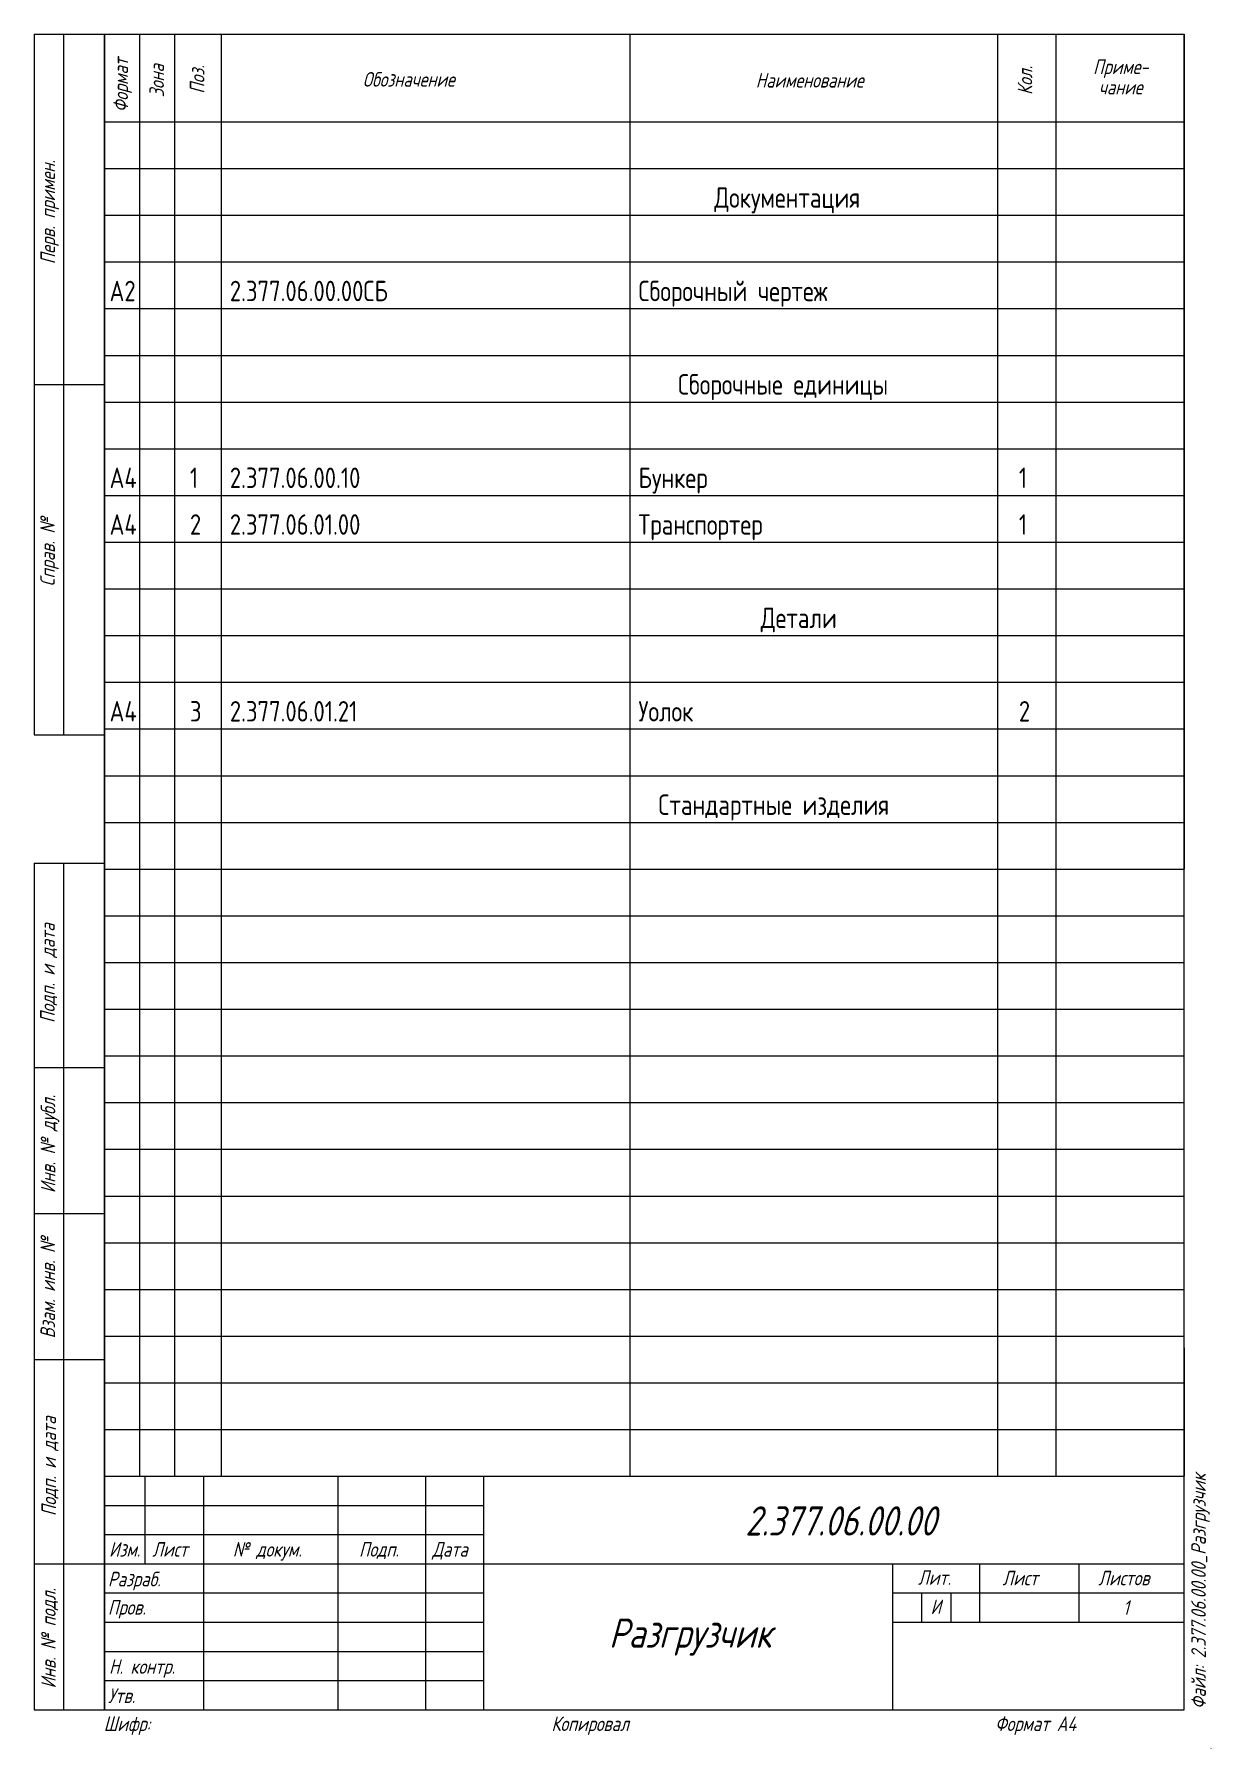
# Paper-space layout 'SP1' of a CAD drawing. Header units: millimetres. Extents: x 8 to 210, y -2 to 292.
import ezdxf

# ---------------------------------------------------------------- set-up
doc = ezdxf.new("R2010")
doc.units = ezdxf.units.MM
doc.linetypes.add('SLD-Сплошная', pattern=[0])
doc.styles.add('SLDTEXTSTYLE0', font='', dxfattribs={"bigfont": 'bigfont'})
doc.styles.add('SLDTEXTSTYLE1', font='')
doc.styles.add('SLDTEXTSTYLE2', font='')
doc.styles.add('SLDTEXTSTYLE3', font='', dxfattribs={"bigfont": 'bigfont'})
doc.styles.get('SLDTEXTSTYLE0').set_extended_font_data('ГОСТ тип А', italic=True)
doc.styles.get('SLDTEXTSTYLE1').set_extended_font_data('ГОСТ тип А', italic=True)
doc.styles.get('SLDTEXTSTYLE2').set_extended_font_data('ГОСТ тип А')
doc.styles.get('SLDTEXTSTYLE3').set_extended_font_data('ГОСТ тип А')

# ---------------------------------------------------------------- blocks, each defined once
blk = doc.blocks.new('SW_TABLEANNOTATION_0')
at = {"color": 0, "linetype": 'SLD-Сплошная', "lineweight": 18}
for p, q in [((0, 0), (0, -15)), ((0, 0), (6, 0)), ((6, 0), (6, -15)), ((6, 0), (12, 0)), ((12, 0), (12, -15)), ((12, 0), (20, 0)), ((20, 0), (20, -15)), ((20, 0), (90, 0)), ((90, 0), (90, -15)), ((90, 0), (153, 0)), ((153, 0), (153, -15)), ((153, 0), (163, 0)), ((163, 0), (163, -15)), ((163, 0), (185, 0)), ((185, 0), (185, -15)), ((0, -15), (6, -15)), ((0, -15), (0, -23)), ((6, -15), (12, -15)), ((6, -15), (6, -23)), ((12, -15), (20, -15)), ((12, -15), (12, -23)), ((20, -15), (90, -15)), ((20, -15), (20, -23)), ((90, -15), (153, -15)), ((90, -15), (90, -23)), ((153, -15), (163, -15)), ((153, -15), (153, -23)), ((163, -15), (185, -15)), ((163, -15), (163, -23)), ((185, -15), (185, -23)), ((0, -23), (0, -31)), ((0, -23), (6, -23)), ((6, -23), (6, -31)), ((6, -23), (12, -23)), ((12, -23), (12, -31)), ((12, -23), (20, -23)), ((20, -23), (20, -31)), ((20, -23), (90, -23)), ((90, -23), (90, -31)), ((90, -23), (153, -23)), ((153, -23), (153, -31)), ((153, -23), (163, -23)), ((163, -23), (163, -31)), ((163, -23), (185, -23)), ((185, -23), (185, -31)), ((0, -31), (0, -39)), ((0, -31), (6, -31)), ((6, -31), (6, -39)), ((6, -31), (12, -31)), ((12, -31), (12, -39)), ((12, -31), (20, -31)), ((20, -31), (20, -39)), ((20, -31), (90, -31)), ((90, -31), (90, -39)), ((90, -31), (153, -31)), ((153, -31), (153, -39)), ((153, -31), (163, -31)), ((163, -31), (163, -39)), ((163, -31), (185, -31)), ((185, -31), (185, -39)), ((0, -39), (0, -47)), ((0, -39), (6, -39)), ((6, -39), (6, -47)), ((6, -39), (12, -39)), ((12, -39), (12, -47)), ((12, -39), (20, -39)), ((20, -39), (20, -47)), ((20, -39), (90, -39)), ((90, -39), (90, -47)), ((90, -39), (153, -39)), ((153, -39), (153, -47)), ((153, -39), (163, -39)), ((163, -39), (163, -47)), ((163, -39), (185, -39)), ((185, -39), (185, -47)), ((0, -47), (0, -55)), ((0, -47), (6, -47)), ((6, -47), (6, -55)), ((6, -47), (12, -47)), ((12, -47), (12, -55)), ((12, -47), (20, -47)), ((20, -47), (20, -55)), ((20, -47), (90, -47)), ((90, -47), (90, -55)), ((90, -47), (153, -47)), ((153, -47), (153, -55)), ((153, -47), (163, -47)), ((163, -47), (163, -55)), ((163, -47), (185, -47)), ((185, -47), (185, -55)), ((0, -55), (0, -63)), ((0, -55), (6, -55)), ((6, -55), (6, -63)), ((6, -55), (12, -55)), ((12, -55), (12, -63)), ((12, -55), (20, -55)), ((20, -55), (20, -63)), ((20, -55), (90, -55)), ((90, -55), (90, -63)), ((90, -55), (153, -55)), ((153, -55), (153, -63)), ((153, -55), (163, -55)), ((163, -55), (163, -63)), ((163, -55), (185, -55)), ((185, -55), (185, -63)), ((0, -63), (0, -71)), ((0, -63), (6, -63)), ((6, -63), (6, -71)), ((6, -63), (12, -63)), ((12, -63), (12, -71)), ((12, -63), (20, -63)), ((20, -63), (20, -71)), ((20, -63), (90, -63)), ((90, -63), (90, -71)), ((90, -63), (153, -63)), ((153, -63), (153, -71)), ((153, -63), (163, -63)), ((163, -63), (163, -71)), ((163, -63), (185, -63)), ((185, -63), (185, -71)), ((0, -71), (0, -79)), ((0, -71), (6, -71)), ((6, -71), (6, -79)), ((6, -71), (12, -71)), ((12, -71), (12, -79)), ((12, -71), (20, -71)), ((20, -71), (20, -79)), ((20, -71), (90, -71)), ((90, -71), (90, -79)), ((90, -71), (153, -71)), ((153, -71), (153, -79)), ((153, -71), (163, -71)), ((163, -71), (163, -79)), ((163, -71), (185, -71)), ((185, -71), (185, -79)), ((0, -79), (0, -87)), ((0, -79), (6, -79)), ((6, -79), (6, -87)), ((6, -79), (12, -79)), ((12, -79), (12, -87)), ((12, -79), (20, -79)), ((20, -79), (20, -87)), ((20, -79), (90, -79)), ((90, -79), (90, -87)), ((90, -79), (153, -79)), ((153, -79), (153, -87)), ((153, -79), (163, -79)), ((163, -79), (163, -87)), ((163, -79), (185, -79)), ((185, -79), (185, -87)), ((0, -87), (0, -95)), ((0, -87), (6, -87)), ((6, -87), (6, -95)), ((6, -87), (12, -87)), ((12, -87), (12, -95)), ((12, -87), (20, -87)), ((20, -87), (20, -95)), ((20, -87), (90, -87)), ((90, -87), (90, -95)), ((90, -87), (153, -87)), ((153, -87), (153, -95)), ((153, -87), (163, -87)), ((163, -87), (163, -95)), ((163, -87), (185, -87)), ((185, -87), (185, -95)), ((0, -95), (0, -103)), ((0, -95), (6, -95)), ((6, -95), (6, -103)), ((6, -95), (12, -95)), ((12, -95), (12, -103)), ((12, -95), (20, -95)), ((20, -95), (20, -103)), ((20, -95), (90, -95)), ((90, -95), (90, -103)), ((90, -95), (153, -95)), ((153, -95), (153, -103)), ((153, -95), (163, -95)), ((163, -95), (163, -103)), ((163, -95), (185, -95)), ((185, -95), (185, -103)), ((0, -103), (0, -111)), ((0, -103), (6, -103)), ((6, -103), (6, -111)), ((6, -103), (12, -103)), ((12, -103), (12, -111)), ((12, -103), (20, -103)), ((20, -103), (20, -111)), ((20, -103), (90, -103)), ((90, -103), (90, -111)), ((90, -103), (153, -103)), ((153, -103), (153, -111)), ((153, -103), (163, -103)), ((163, -103), (163, -111)), ((163, -103), (185, -103)), ((185, -103), (185, -111)), ((0, -111), (0, -119)), ((0, -111), (6, -111)), ((6, -111), (6, -119)), ((6, -111), (12, -111)), ((12, -111), (12, -119)), ((12, -111), (20, -111)), ((20, -111), (20, -119)), ((20, -111), (90, -111)), ((90, -111), (90, -119)), ((90, -111), (153, -111)), ((153, -111), (153, -119)), ((153, -111), (163, -111)), ((163, -111), (163, -119)), ((163, -111), (185, -111)), ((185, -111), (185, -119)), ((0, -119), (0, -127)), ((0, -119), (6, -119)), ((6, -119), (6, -127)), ((6, -119), (12, -119)), ((12, -119), (12, -127)), ((12, -119), (20, -119)), ((20, -119), (20, -127)), ((20, -119), (90, -119)), ((90, -119), (90, -127)), ((90, -119), (153, -119)), ((153, -119), (153, -127)), ((153, -119), (163, -119)), ((163, -119), (163, -127)), ((163, -119), (185, -119)), ((185, -119), (185, -127)), ((0, -127), (0, -135)), ((0, -127), (6, -127)), ((6, -127), (6, -135)), ((6, -127), (12, -127)), ((12, -127), (12, -135)), ((12, -127), (20, -127)), ((20, -127), (20, -135)), ((20, -127), (90, -127)), ((90, -127), (90, -135)), ((90, -127), (153, -127)), ((153, -127), (153, -135)), ((153, -127), (163, -127)), ((163, -127), (163, -135)), ((163, -127), (185, -127)), ((185, -127), (185, -135)), ((0, -135), (0, -143)), ((0, -135), (6, -135)), ((6, -135), (6, -143)), ((6, -135), (12, -135)), ((12, -135), (12, -143)), ((12, -135), (20, -135)), ((20, -135), (20, -143)), ((20, -135), (90, -135)), ((90, -135), (90, -143)), ((90, -135), (153, -135)), ((153, -135), (153, -143)), ((153, -135), (163, -135)), ((163, -135), (163, -143)), ((163, -135), (185, -135)), ((185, -135), (185, -143)), ((0, -143), (6, -143)), ((6, -143), (12, -143)), ((12, -143), (20, -143)), ((20, -143), (90, -143)), ((90, -143), (153, -143)), ((153, -143), (163, -143)), ((163, -143), (185, -143))]:
    blk.add_line(p, q, dxfattribs=at)
at = {"color": 0, "linetype": 'Continuous', "lineweight": 0, "char_height": 3.5, "attachment_point": 1}
for s, insert, style in [('Документация', (104.49, -26.22), 'SLDTEXTSTYLE3'), ('A2', (0.9, -42.22), 'SLDTEXTSTYLE2'), ('2.377.06.00.00СБ', (21.5, -42.22), 'SLDTEXTSTYLE3'), ('Сборочный чертеж', (91.5, -42.22), 'SLDTEXTSTYLE3'), ('Сборочные единицы', (98.26, -58.22), 'SLDTEXTSTYLE3'), ('A4', (0.9, -74.22), 'SLDTEXTSTYLE2'), ('1', (14.66, -74.22), 'SLDTEXTSTYLE2'), ('2.377.06.00.10', (21.5, -74.22), 'SLDTEXTSTYLE2'), ('Бункер', (91.5, -74.22), 'SLDTEXTSTYLE3'), ('1', (156.66, -74.22), 'SLDTEXTSTYLE2'), ('A4', (0.9, -82.22), 'SLDTEXTSTYLE2'), ('2', (14.66, -82.22), 'SLDTEXTSTYLE2'), ('2.377.06.01.00', (21.5, -82.22), 'SLDTEXTSTYLE2'), ('Транспортер', (91.5, -82.22), 'SLDTEXTSTYLE3'), ('1', (156.66, -82.22), 'SLDTEXTSTYLE2'), ('Детали', (112.44, -98.22), 'SLDTEXTSTYLE3'), ('A4', (0.9, -114.22), 'SLDTEXTSTYLE2'), ('3', (14.66, -114.22), 'SLDTEXTSTYLE2'), ('2.377.06.01.21', (21.5, -114.22), 'SLDTEXTSTYLE2'), ('Уолок', (91.5, -114.22), 'SLDTEXTSTYLE3'), ('2', (156.66, -114.22), 'SLDTEXTSTYLE2'), ('Стандартные изделия', (94.9, -130.22), 'SLDTEXTSTYLE3')]:
    blk.add_mtext(s, dxfattribs=dict(at, insert=insert, style=style))

psp = doc.layouts.new('SP1')

# ---------------------------------------------------------------- linework, layer by layer
at = {"color": 7, "linetype": 'SLD-Сплошная', "lineweight": 25}
for p, q in [((8, 292), (20, 292)), ((8, 292), (8, 172)), ((13, 292), (13, 172)), ((20, 5), (20, 292)), ((20, 292), (205, 292)), ((20, 292), (20, 172)), ((26, 292), (26, 45)), ((32, 292), (32, 45)), ((40, 292), (40, 45)), ((110, 292), (110, 45)), ((173, 292), (173, 45)), ((183, 292), (183, 45)), ((205, 5), (205, 292)), ((20, 277), (205, 277)), ((8, 232), (20, 232)), ((8, 172), (20, 172)), ((8, 150), (20, 150)), ((8, 150), (8, 5)), ((13, 150), (13, 5)), ((20, 150), (20, 5)), ((8, 115), (20, 115)), ((8, 90), (20, 90)), ((8, 65), (20, 65)), ((205, 67), (205, 45)), ((20, 5), (20, 45)), ((20, 45), (205, 45)), ((27, 30), (27, 45)), ((37, 45), (37, 5)), ((60, 45), (60, 5)), ((75, 45), (75, 5)), ((85, 5), (85, 45)), ((205, 5), (205, 45)), ((20, 35), (85, 35)), ((8, 30), (20, 30)), ((20, 30), (85, 30)), ((85, 30), (205, 30)), ((155, 30), (155, 5)), ((170, 20), (170, 30)), ((187, 20), (187, 30)), ((155, 25), (205, 25)), ((155, 20), (205, 20)), ((8, 5), (20, 5)), ((20, 5), (205, 5)), ((20, 5), (205, 5))]:
    psp.add_line(p, q, dxfattribs=at)
at = {"color": 7, "linetype": 'SLD-Сплошная', "lineweight": 18}
for p, q in [((20, 269), (205, 269)), ((20, 261), (205, 261)), ((20, 253), (205, 253)), ((20, 245), (205, 245)), ((20, 237), (205, 237)), ((20, 229), (205, 229)), ((20, 221), (205, 221)), ((20, 213), (205, 213)), ((20, 205), (205, 205)), ((20, 197), (205, 197)), ((20, 189), (205, 189)), ((20, 181), (205, 181)), ((20, 173), (205, 173)), ((20, 165), (205, 165)), ((20, 157), (205, 157)), ((20, 149), (205, 149)), ((20, 141), (205, 141)), ((20, 133), (205, 133)), ((20, 125), (205, 125)), ((20, 117), (205, 117)), ((20, 109), (205, 109)), ((20, 101), (205, 101)), ((20, 93), (205, 93)), ((20, 85), (205, 85)), ((20, 77), (205, 77)), ((20, 69), (205, 69)), ((20, 61), (205, 61)), ((20, 53), (205, 53)), ((20, 40), (85, 40)), ((20, 25), (85, 25)), ((160, 25), (160, 20)), ((165, 25), (165, 20)), ((20, 20), (85, 20)), ((20, 15), (85, 15)), ((20, 10), (85, 10))]:
    psp.add_line(p, q, dxfattribs=at)

# ---------------------------------------------------------------- block references
at = {"color": 7, "linetype": 'Continuous', "lineweight": 0}
psp.add_blockref('SW_TABLEANNOTATION_0', (20, 292), dxfattribs=at)

# ---------------------------------------------------------------- texts
at = {"color": 7, "linetype": 'Continuous', "lineweight": 0, "char_height": 2.5, "attachment_point": 1, "rotation": 90, "style": 'SLDTEXTSTYLE0'}
for s, insert in [('Формат', (21.56, 278.64)), ('Зона', (27.72, 281.2)), ('Поз.', (34.65, 281.82)), ('Кол.', (176.46, 281.61)), ('Перв. примен.', (9.07, 252.61)), ('Справ. №', (9.02, 197.43)), ('Подп. и дата', (9.01, 122.64)), ('Инв. № дубл.', (9.1, 93.5)), ('Взам. инв. №', (9.06, 68.61)), ('Подп. и дата', (9.24, 38.17)), ('Файл: 2.377.06.00.00_Разгрузчик', (206.19, 5.11)), ('Инв. № подл.', (9.17, 8.65))]:
    psp.add_mtext(s, dxfattribs=dict(at, insert=insert))
at = {"color": 7, "linetype": 'Continuous', "lineweight": 0}
for s, insert, char_height, attachment_point, style in [('Обозначение', (64.27, 285.53), 2.5, 1, 'SLDTEXTSTYLE0'), ('Наименование', (131.59, 285.37), 2.5, 1, 'SLDTEXTSTYLE0'), ('Приме-', (194.11, 287.69), 2.5, 2, 'SLDTEXTSTYLE0'), ('чание', (194.09, 284.19), 2.5, 2, 'SLDTEXTSTYLE0'), ('2.377.06.00.00', (146.13, 39.84), 5, 2, 'SLDTEXTSTYLE1'), ('Изм.', (20.81, 33.72), 2.5, 1, 'SLDTEXTSTYLE0'), ('Лист', (28.21, 33.72), 2.5, 1, 'SLDTEXTSTYLE0'), ('№ докум.', (42.01, 33.72), 2.5, 1, 'SLDTEXTSTYLE0'), ('Подп.', (63.63, 33.72), 2.5, 1, 'SLDTEXTSTYLE0'), ('Дата', (76.18, 33.72), 2.5, 1, 'SLDTEXTSTYLE0'), ('Разраб.', (20.62, 28.63), 2.5, 1, 'SLDTEXTSTYLE0'), ('Лит.', (159.38, 28.89), 2.5, 1, 'SLDTEXTSTYLE0'), ('Лист', (173.85, 28.81), 2.5, 1, 'SLDTEXTSTYLE0'), ('Листов', (190.27, 28.81), 2.5, 1, 'SLDTEXTSTYLE0'), ('Пров.', (20.62, 23.79), 2.5, 1, 'SLDTEXTSTYLE0'), ('И', (162.41, 23.87), 2.5, 2, 'SLDTEXTSTYLE0'), ('1', (194.49, 23.74), 2.5, 1, 'SLDTEXTSTYLE1'), ('Разгрузчик', (120.37, 20.62), 5, 2, 'SLDTEXTSTYLE0'), ('Н. контр.', (20.81, 13.66), 2.5, 1, 'SLDTEXTSTYLE0'), ('Утв.', (20.64, 8.65), 2.5, 1, 'SLDTEXTSTYLE0'), ('Шифр: ', (19.9, 3.85), 2.5, 1, 'SLDTEXTSTYLE0'), ('Копировал', (96.59, 3.85), 2.5, 1, 'SLDTEXTSTYLE0'), ('Формат А4', (172.58, 3.85), 2.5, 1, 'SLDTEXTSTYLE0'), ('Версия 3', (209.4, -1.55), 0.1, 1, 'SLDTEXTSTYLE0')]:
    psp.add_mtext(s, dxfattribs=dict(at, insert=insert, char_height=char_height, attachment_point=attachment_point, style=style))

doc.saveas('drawing.dxf')
